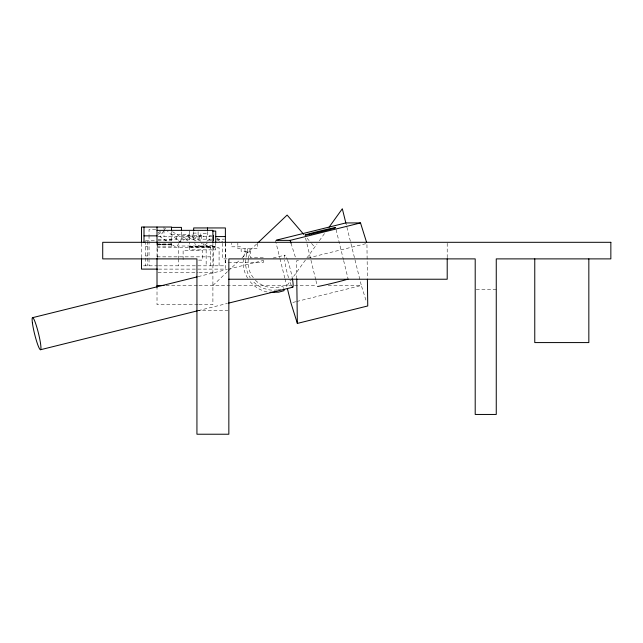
<?xml version="1.0" encoding="UTF-8"?>
<svg xmlns="http://www.w3.org/2000/svg" width="643" height="643" viewBox="0 0 643 643"><rect width="100%" height="100%" fill="white"/><g stroke="black" fill="none" stroke-linecap="round" stroke-linejoin="round"><path stroke-width="0.48" stroke-dasharray="3.21 2.41" d="M225.371 243.271L225.171 262.609L263.284 262.609L263.284 260.688M243.408 258.952C242.491 265.696 244.195 272.672 247.796 278.427M248.327 258.856C247.354 265.591 249.203 272.785 253.575 278.033M243.568 257.023L244.983 251.968L244.983 248.632M248.407 257.883L249.878 252.643L249.878 248.632M200.865 241.109L188.729 235.459L186.591 240.04L189.195 241.254M203.984 243.488L202.199 247.306L194.395 243.673M163.491 231.247L159.938 236.632L166.473 240.932M163.997 230.475L165.516 228.161M178.802 243.528L176.27 247.378L170.556 243.617M179.309 242.757L182.355 238.135L188.729 235.459M287.124 285.476L317.023 243.93M319.322 240.739L325.077 232.742M212.905 285.476L227.461 271.676M228.185 270.984L239.1 260.632M242.009 257.867L257.288 243.375M207.175 243.255L204.747 244.967L201.291 243.351M158.082 232.967L160.469 231.295M158.106 234.382L162.132 231.697M206.853 241.181L211.041 238.625M198.124 276.635L227.341 269.393M228.313 269.152L263.373 260.463M273.114 258.052L284.801 255.158M298.456 260.383L296.527 260.865L296.753 277.736M308.101 257.996L366.928 243.416L367.378 278.162M198.277 310.633L227.493 303.392M292.87 302.443L295.764 301.728M296.728 301.487L361.334 285.476L366.582 302.242M155.71 229.495L149.039 229.495L149.039 234.406M171.496 234.574L189.613 234.574M211.579 235.282L209.698 235.282L209.698 240.394L213.46 240.394M181.439 235.459L203.413 235.459L203.413 236.576M157.977 236.576L213.396 236.576M211.74 239.164L168.884 239.164L168.884 236.576M216.611 239.164L224.407 239.164M157.977 239.55L171.496 239.55M157.977 240.233L171.496 240.233M145.495 240.779L156.498 240.779M157.013 243.994L171.496 243.994M157.013 244.469L171.496 244.469M157.013 244.734L171.496 244.734M212.921 245.353L206.154 245.353L206.154 265.816M157.013 246.132L171.496 246.132M145.414 246.655L147.745 246.655M189.613 246.783L215.726 246.783M189.613 246.896L215.726 246.896M189.613 247.016L215.726 247.016M157.013 247.29L212.905 247.29M145.414 255.954L147.745 255.954M157.013 256.846L212.905 256.846M263.284 257.803L250.457 257.803L250.457 251.421L241.133 251.421L241.133 246.808L231.56 246.808L231.56 243.207M227.083 258.888L222.687 258.888L222.687 243.287M198.591 260.118L202.465 260.118L202.465 250.272L183.11 250.272L183.11 260.118M143.493 265.816L157.471 265.816M158.475 265.816L225.388 265.816M158.475 269.112L225.388 269.112L225.388 243.303M158.009 272.327L197.931 272.327M198.936 272.327L212.905 272.327M165.998 285.476L197.931 285.476M198.936 285.476L316.203 285.476M328.235 285.476L361.334 285.476L345.838 222.928M476.198 289.535L496.259 289.535M197.931 304.669L157.013 304.669L157.013 287.397M198.936 304.669L212.905 304.669L212.905 243.343M196.935 310.408L227.847 310.408M244.983 251.968L249.878 252.643M267.126 291.986C260.222 290.339 253.712 286.553 249.492 280.774M196.099 240.932L188.311 237.299L179.911 241.937L167.534 231.416M217.029 239.71L219.593 241.278M216.916 238.167L222.791 241.889M172.557 231.689L182.355 238.135M255.432 280.292C262.465 287.317 273.524 289.559 282.767 285.942L283.258 287.686M307.016 238.183L310.874 242.652M311.517 243.4L314.724 247.129M290.998 243.167L295.659 258.068M275.437 240.378L279.729 257.698M279.97 258.663L284.736 277.905M284.978 278.869L286.891 286.569M336.088 229.615L343.41 259.611M343.643 260.584L347.895 278.001M305.546 238.031L306.727 242.869M306.96 243.834L315.705 279.641M315.938 280.613L317.353 286.416M447.206 243.287L447.206 258.888M257.256 243.215L257.256 248.632L237.83 248.632L237.83 243.215M247.426 248.632L247.426 252.305A27.826 27.826 0 0 0 246.148 268.099L247.748 273.203A27.826 27.826 0 0 0 250.296 277.905M219.086 265.816L219.086 247.82L213.5 247.82L213.5 265.816M215.726 242.307L215.726 249.862L189.613 249.862L189.613 242.307M210.293 265.816L210.293 246.012L178.28 246.012L178.28 257.891M207.496 231.777L207.496 236.576M206.363 239.18L206.363 233.618L200.801 233.618L200.801 239.18M201.347 235.459L201.347 239.164M199.29 235.459L199.29 239.164M198.092 231.681L198.092 239.164M193.672 231.777L193.672 239.164M189.613 231.062L189.613 241.374M181.439 231.874L181.439 239.164M178.28 258.88L178.28 265.816M176.729 236.576L176.729 239.164M171.496 231.745L171.496 247.29M163.997 227.027L163.997 228.94M163.997 229.897L163.997 236.576M157.623 243.239L157.623 257.964M157.013 242.307L157.013 258.333M149.039 235.386L149.039 257.964M149.039 258.944L149.039 265.816M147.745 241.302L147.745 265.816M145.414 241.302L145.414 265.816M141.492 243.303L141.492 258.197M280.887 289.149A27.826 27.826 0 0 1 278.274 289.744M277.398 289.889A27.826 27.826 0 0 1 267.633 289.583L262.529 287.976A27.826 27.826 0 0 1 252.474 280.734M291.255 285.307A16.517 1.961 76.1 0 1 289.109 279.617M288.53 277.76A16.517 1.961 76.1 0 1 284.616 260.19M284.375 257.538A16.517 1.961 76.1 0 1 287.308 259.515M287.582 260.262A16.517 1.961 76.1 0 1 292.235 277.856M196.228 233.087L192.112 233.087L192.112 237.195L196.228 237.195L196.228 233.087M171.496 244.219L157.013 244.219L171.496 244.268"/><path stroke-width="0.96" d="M329.103 227.156L342.325 208.774L345.838 222.928L360.514 222.928L366.631 242.483M258.02 242.684L287.124 215.067L303.809 234.454M276.402 240.136L345.838 222.928M276.418 240.378L290.122 240.378L360.514 222.928M32.568 317.666L197.152 276.876M40.517 349.728L197.305 310.874M228.466 303.15L292.742 287.22M287.365 288.49L290.941 302.925L297.347 323.413L367.748 305.964L367.394 279.158M171.464 227.389L181.439 227.389L181.439 230.081M157.013 230.355L212.905 230.355L212.905 242.347M212.712 231.062L215.726 231.062L215.726 242.307M144 235.852L157.013 235.852M215.726 236.576L225.388 236.576M157.471 269.112L141.492 269.112L141.492 258.799M228.844 279.231L447.206 279.231L447.206 258.888M157.013 285.476L164.005 285.476M270.012 292.308L278.708 292.163L284.085 290.652L283.595 288.908M290.122 240.378L290.998 243.167M296.769 278.732L297.347 323.413M588.835 258.888L588.835 342.582L534.767 342.582L534.767 258.888M225.388 242.419L225.388 227.944L193.672 227.944L193.672 230.821M213.46 235.282L213.46 240.394M207.496 227.944L207.496 230.821M171.496 230.805L171.496 227.027L141.492 227.027L141.492 242.781M157.013 227.027L157.013 243.223M157.013 258.333L157.013 287.397M144 227.027L144 242.307M292.404 278.797A16.517 1.961 76.1 0 1 292.115 286.794M348.136 278.966A15.866 0.466 -13.7 0 1 333.846 282.896A15.866 0.466 -13.7 0 1 317.642 286.473M610.85 242.307L102.719 242.307L102.719 258.888L196.935 258.888L196.935 434.226L228.844 434.226L228.844 258.888L475.201 258.888L475.201 414.454L496.259 414.454L496.259 258.888L610.85 258.888L610.85 242.307M311.742 233.867A15.866 0.466 -13.7 0 0 335.614 227.678A15.866 0.466 -13.7 0 0 313.318 232.662A15.866 0.466 -13.7 0 0 311.742 233.867M32.383 322.69A16.517 1.961 76.1 0 0 39.89 349.302A16.517 1.961 76.1 0 0 37.358 329.087A16.517 1.961 76.1 0 0 32.383 322.69"/></g></svg>
